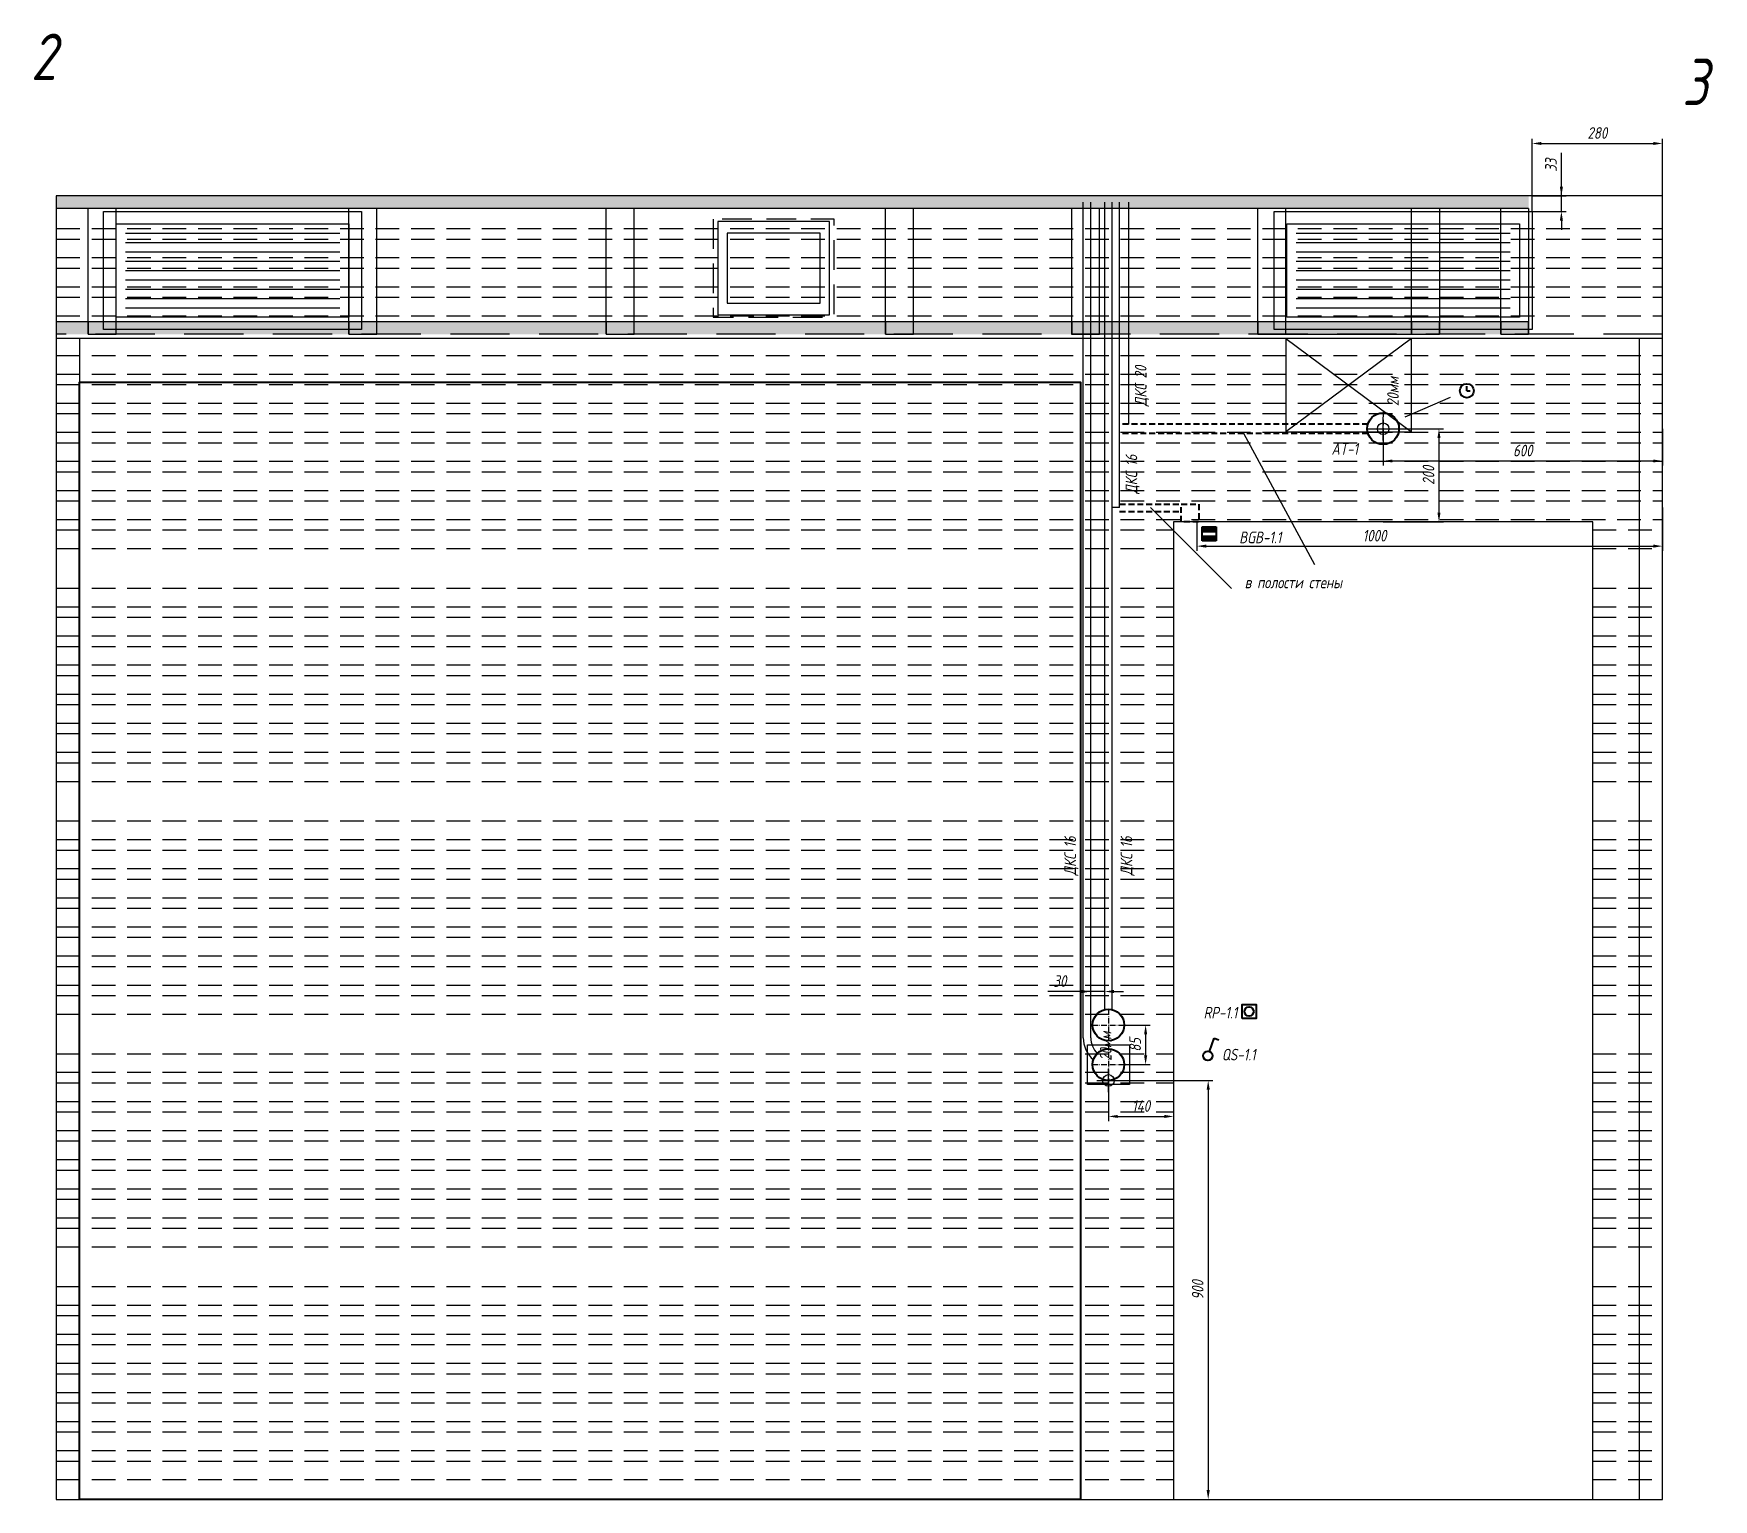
# Model space of a CAD drawing. Header units: millimetres. Extents: x -40374 to 56557, y -58468 to -14063.
# Drawn here: x -36547 to -32939, y -31338 to -28190 of the extents above; entities that cross this region are included whole.
import ezdxf
from ezdxf.enums import TextEntityAlignment as Align

# ---------------------------------------------------------------- set-up
doc = ezdxf.new("R2010")
doc.units = ezdxf.units.MM
doc.header["$PDMODE"] = 34
doc.header["$PDSIZE"] = 25
doc.linetypes.add('ACAD_ISO10W100', pattern=[18.5, 12, -3, 0.5, -3])
doc.linetypes.add('DASHED', pattern=[19.05, 12.7, -6.35])
for name, color, linetype in [('01 Черновое', 7, 'Continuous'), ('02 ОВиК', 7, 'Continuous'), ('02 ЭОМ и СС', 7, 'Continuous'), ('03 Потолок', 7, 'Continuous'), ('04 Лючки', 7, 'Continuous'), ('04 Мебель', 5, 'Continuous'), ('10 Перегородки', 7, 'Continuous'), ('11 Привязка размеры', 7, 'Continuous')]:
    doc.layers.add(name, color=color, linetype=linetype)
doc.layers.add('100 noprint', color=1, linetype='Continuous', plot=False)
doc.styles.get("Standard").update_dxf_attribs({"font": 'Ubuntu-R.ttf'})
doc.styles.add('ГОСТ-ISOCPEUR', font='isocpeui.ttf', dxfattribs={"width": 0.8})
doc.dimstyles.new('ISO-25', dxfattribs={"dimtxt": 2.5, "dimasz": 2.5, "dimexe": 1.25, "dimexo": 0.625, "dimtad": 1, "dimtxsty": 'Standard', "dimcen": 2.5, "dimadec": 0, "dimazin": 0, "dimtfac": 1, "dimtmove": 0, "dimatfit": 3, "dimfxl": 1, "dimarcsym": 0})

# ---------------------------------------------------------------- blocks, each defined once
blk = doc.blocks.new('часы')
at = {"color": 0, "lineweight": -2}
for q in [(9893.5, 982.52), (9894.25, 981.52)]:
    blk.add_line((9893.5, 981.52), q, dxfattribs=at)
blk.add_circle((9893.5, 981.52), 1.5, dxfattribs=at)
blk = doc.blocks.new('геркон')
at = {"lineweight": -2}
for points in [[(3, 2), (3, 3), (0, 3), (0, 2)], [(3, 0), (3, 1), (0, 1), (0, 0)]]:
    blk.add_hatch(color=0, dxfattribs=at).paths.add_polyline_path(points)
at = {"color": 0, "lineweight": -2}
for p, q in [((0, 0), (0, 3)), ((0, 3), (3, 3)), ((0, 2), (3, 2)), ((0, 1), (3, 1)), ((3, 0), (0, 0)), ((3, 3), (3, 0))]:
    blk.add_line(p, q, dxfattribs=at)
blk = doc.blocks.new('*D547')
at = {"layer": '11 Привязка размеры', "color": 0, "lineweight": -2}
for p, q in [((-34237.9, -30438.4), (-34013.7, -30438.4)), ((-34023.7, -30458.4), (-34023.7, -31318.4)), ((-34237.9, -31338.4), (-34013.7, -31338.4))]:
    blk.add_line(p, q, dxfattribs=at)
at = {"layer": '11 Привязка размеры', "color": 0}
for points in [[(-34020.3, -30458.4), (-34027, -30458.4), (-34023.7, -30438.4)], [(-34027, -31318.4), (-34020.3, -31318.4), (-34023.7, -31338.4)]]:
    blk.add_solid(points, dxfattribs=at)
at = {"layer": 'Defpoints', "color": 0}
for p in [(-34237.9, -30438.4), (-34237.9, -31338.4), (-34023.7, -31338.4)]:
    blk.add_point(p, dxfattribs=at)
at = {"layer": '11 Привязка размеры', "color": 0, "insert": (-34046.2, -30888.4), "char_height": 25, "attachment_point": 5, "rotation": 90, "style": 'ГОСТ-ISOCPEUR'}
blk.add_mtext('900', dxfattribs=at)
blk = doc.blocks.new('*D548')
at = {"layer": '11 Привязка размеры', "color": 0, "lineweight": -2}
for p, q in [((-33647.9, -29038.4), (-33518, -29038.4)), ((-33528, -29058.4), (-33528, -29218.4)), ((-33647.9, -29238.4), (-33518, -29238.4))]:
    blk.add_line(p, q, dxfattribs=at)
at = {"layer": '11 Привязка размеры', "color": 0}
for points in [[(-33524.7, -29058.4), (-33531.3, -29058.4), (-33528, -29038.4)], [(-33531.3, -29218.4), (-33524.7, -29218.4), (-33528, -29238.4)]]:
    blk.add_solid(points, dxfattribs=at)
at = {"layer": 'Defpoints', "color": 0}
for p in [(-33647.9, -29038.4), (-33647.9, -29238.4), (-33528, -29238.4)]:
    blk.add_point(p, dxfattribs=at)
at = {"layer": '11 Привязка размеры', "color": 0, "insert": (-33550.5, -29138.4), "char_height": 25, "attachment_point": 5, "rotation": 90, "style": 'ГОСТ-ISOCPEUR'}
blk.add_mtext('200', dxfattribs=at)
blk = doc.blocks.new('*D549')
at = {"layer": '11 Привязка размеры', "color": 0, "lineweight": -2}
for p, q in [((-34237.9, -30438.4), (-34237.9, -30525.7)), ((-34097.9, -30438.4), (-34097.9, -30525.7)), ((-34217.9, -30515.7), (-34117.9, -30515.7))]:
    blk.add_line(p, q, dxfattribs=at)
at = {"layer": '11 Привязка размеры', "color": 0}
for points in [[(-34217.9, -30512.4), (-34217.9, -30519), (-34237.9, -30515.7)], [(-34117.9, -30519), (-34117.9, -30512.4), (-34097.9, -30515.7)]]:
    blk.add_solid(points, dxfattribs=at)
at = {"layer": 'Defpoints', "color": 0}
for p in [(-34237.9, -30438.4), (-34097.9, -30438.4), (-34097.9, -30515.7)]:
    blk.add_point(p, dxfattribs=at)
at = {"layer": '11 Привязка размеры', "color": 0, "insert": (-34167.9, -30493.2), "char_height": 25, "attachment_point": 5, "style": 'ГОСТ-ISOCPEUR'}
blk.add_mtext('140', dxfattribs=at)
blk = doc.blocks.new('*D550')
at = {"layer": '11 Привязка размеры', "color": 0, "lineweight": -2}
for p, q in [((-34245.9, -30247.4), (-34368.3, -30247.4)), ((-34275.9, -30300.9), (-34275.9, -30237.4)), ((-34245.9, -30247.4), (-34275.9, -30247.4)), ((-34245.9, -30286.3), (-34245.9, -30237.4)), ((-34225.9, -30247.4), (-34205.9, -30247.4))]:
    blk.add_line(p, q, dxfattribs=at)
at = {"layer": '11 Привязка размеры', "color": 0}
for points in [[(-34295.9, -30250.7), (-34295.9, -30244), (-34275.9, -30247.4)], [(-34225.9, -30244), (-34225.9, -30250.7), (-34245.9, -30247.4)]]:
    blk.add_solid(points, dxfattribs=at)
at = {"layer": 'Defpoints', "color": 0}
for p in [(-34275.9, -30247.4), (-34275.9, -30300.9), (-34245.9, -30286.3)]:
    blk.add_point(p, dxfattribs=at)
at = {"layer": '11 Привязка размеры', "color": 0, "insert": (-34342.1, -30224.9), "char_height": 25, "attachment_point": 5, "style": 'ГОСТ-ISOCPEUR'}
blk.add_mtext('30', dxfattribs=at)
blk = doc.blocks.new('*D551')
at = {"layer": '11 Привязка размеры', "color": 0, "lineweight": -2}
for p, q in [((-33647.9, -29038.4), (-33647.9, -29117.7)), ((-33047.9, -29038.4), (-33047.9, -29117.7)), ((-33627.9, -29107.7), (-33067.9, -29107.7))]:
    blk.add_line(p, q, dxfattribs=at)
at = {"layer": '11 Привязка размеры', "color": 0}
for points in [[(-33627.9, -29104.4), (-33627.9, -29111), (-33647.9, -29107.7)], [(-33067.9, -29111), (-33067.9, -29104.4), (-33047.9, -29107.7)]]:
    blk.add_solid(points, dxfattribs=at)
at = {"layer": 'Defpoints', "color": 0}
for p in [(-33647.9, -29038.4), (-33047.9, -29038.4), (-33047.9, -29107.7)]:
    blk.add_point(p, dxfattribs=at)
at = {"layer": '11 Привязка размеры', "color": 0, "insert": (-33347.9, -29085.2), "char_height": 25, "attachment_point": 5, "style": 'ГОСТ-ISOCPEUR'}
blk.add_mtext('600', dxfattribs=at)
blk = doc.blocks.new('*D552')
at = {"layer": '11 Привязка размеры', "color": 0, "lineweight": -2}
for p, q in [((-33047.9, -29207.4), (-33047.9, -29300.6)), ((-34047.9, -29238.4), (-34047.9, -29300.6)), ((-34027.9, -29290.6), (-33067.9, -29290.6))]:
    blk.add_line(p, q, dxfattribs=at)
at = {"layer": '11 Привязка размеры', "color": 0}
for points in [[(-34027.9, -29287.2), (-34027.9, -29293.9), (-34047.9, -29290.6)], [(-33067.9, -29293.9), (-33067.9, -29287.2), (-33047.9, -29290.6)]]:
    blk.add_solid(points, dxfattribs=at)
at = {"layer": 'Defpoints', "color": 0}
for p in [(-33047.9, -29207.4), (-34047.9, -29238.4), (-33047.9, -29290.6)]:
    blk.add_point(p, dxfattribs=at)
at = {"layer": '11 Привязка размеры', "color": 0, "insert": (-33666.4, -29268.1), "char_height": 25, "attachment_point": 5, "style": 'ГОСТ-ISOCPEUR'}
blk.add_mtext('1000', dxfattribs=at)
blk = doc.blocks.new('АП 500х200')
at = {"color": 0, "lineweight": -2}
for p, q in [((-507, 207), (-47, 207)), ((-507, 187), (-47, 187)), ((-507, 167), (-47, 167)), ((-507, 147), (-47, 147)), ((-507, 127), (-47, 127)), ((-507, 107), (-47, 107)), ((-507, 87), (-47, 87)), ((-507, 67), (-47, 67)), ((-507, 47), (-47, 47))]:
    blk.add_line(p, q, dxfattribs=at)
for points in [[(-554, 0), (-554, 254), (0, 254), (0, 0)], [(-527, 27), (-527, 227), (-27, 227), (-27, 27)]]:
    blk.add_lwpolyline(points, close=True, dxfattribs=at)
blk = doc.blocks.new('кнопка 1')
at = {"color": 0, "lineweight": -2}
for p, q in [((0.35, 0.94), (1.39, 3.78)), ((1.39, 3.78), (2.34, 3.45))]:
    blk.add_line(p, q, dxfattribs=at)
blk.add_circle((0, 0), 1, dxfattribs=at)
blk = doc.blocks.new('регулятор')
at = {"color": 0, "lineweight": -2}
blk.add_lwpolyline([(-1.5, -1.5), (-1.5, 1.5), (1.5, 1.5), (1.5, -1.5)], close=True, dxfattribs=at)
blk.add_circle((0, 0), 1, dxfattribs=at)
blk = doc.blocks.new('*D962')
at = {"layer": '11 Привязка размеры', "color": 0, "lineweight": -2}
for p, q in [((-33265.1, -28571.4), (-33265.1, -28446)), ((-33327.9, -28538.4), (-33255.1, -28538.4)), ((-33265.1, -28571.4), (-33265.1, -28538.4)), ((-33327.9, -28571.4), (-33255.1, -28571.4)), ((-33265.1, -28591.4), (-33265.1, -28611.4))]:
    blk.add_line(p, q, dxfattribs=at)
at = {"layer": '11 Привязка размеры', "color": 0}
for points in [[(-33268.4, -28518.4), (-33261.7, -28518.4), (-33265.1, -28538.4)], [(-33261.7, -28591.4), (-33268.4, -28591.4), (-33265.1, -28571.4)]]:
    blk.add_solid(points, dxfattribs=at)
at = {"layer": 'Defpoints', "color": 0}
for p in [(-33327.9, -28538.4), (-33265.1, -28538.4), (-33327.9, -28571.4)]:
    blk.add_point(p, dxfattribs=at)
at = {"layer": '11 Привязка размеры', "color": 0, "insert": (-33287.6, -28472.2), "char_height": 25, "attachment_point": 5, "rotation": 90, "style": 'ГОСТ-ISOCPEUR'}
blk.add_mtext('33', dxfattribs=at)
blk = doc.blocks.new('*D963')
at = {"layer": '11 Привязка размеры', "color": 0, "lineweight": -2}
for p, q in [((-33327.9, -28571.4), (-33327.9, -28415.6)), ((-33307.9, -28425.6), (-33067.9, -28425.6)), ((-33047.9, -28538.4), (-33047.9, -28415.6))]:
    blk.add_line(p, q, dxfattribs=at)
at = {"layer": '11 Привязка размеры', "color": 0}
for points in [[(-33307.9, -28422.3), (-33307.9, -28428.9), (-33327.9, -28425.6)], [(-33067.9, -28428.9), (-33067.9, -28422.3), (-33047.9, -28425.6)]]:
    blk.add_solid(points, dxfattribs=at)
at = {"layer": 'Defpoints', "color": 0}
for p in [(-33047.9, -28425.6), (-33047.9, -28538.4), (-33327.9, -28571.4)]:
    blk.add_point(p, dxfattribs=at)
at = {"layer": '11 Привязка размеры', "color": 0, "insert": (-33187.9, -28403.1), "char_height": 25, "attachment_point": 5, "style": 'ГОСТ-ISOCPEUR'}
blk.add_mtext('280', dxfattribs=at)
blk = doc.blocks.new('*D971')
at = {"layer": '11 Привязка размеры', "color": 0, "lineweight": -2}
for p, q in [((-34203.9, -30319.4), (-34148.1, -30319.4)), ((-34158.1, -30339.4), (-34158.1, -30384.4)), ((-34203.9, -30404.4), (-34148.1, -30404.4))]:
    blk.add_line(p, q, dxfattribs=at)
at = {"layer": '11 Привязка размеры', "color": 0}
for points in [[(-34154.7, -30339.4), (-34161.4, -30339.4), (-34158.1, -30319.4)], [(-34161.4, -30384.4), (-34154.7, -30384.4), (-34158.1, -30404.4)]]:
    blk.add_solid(points, dxfattribs=at)
at = {"layer": 'Defpoints', "color": 0}
for p in [(-34203.9, -30319.4), (-34203.9, -30404.4), (-34158.1, -30404.4)]:
    blk.add_point(p, dxfattribs=at)
at = {"layer": '11 Привязка размеры', "color": 0, "insert": (-34180.6, -30361.9), "char_height": 25, "attachment_point": 5, "rotation": 90, "style": 'ГОСТ-ISOCPEUR'}
blk.add_mtext('85', dxfattribs=at)

msp = doc.modelspace()

# ---------------------------------------------------------------- hatches: boundary and pattern name
at = {"layer": '03 Потолок', "lineweight": -2}
for color, points in [(9, [(-33335.4, -28565.4), (-33335.4, -28538.4), (-36497.9, -28538.4), (-36497.9, -28565.4)]), (252, [(-36369.1, -28835.4), (-36369.1, -28808.4), (-36429.1, -28808.4), (-36429.1, -28835.4)]), (252, [(-35809.1, -28835.4), (-35809.1, -28808.4), (-35869.1, -28808.4), (-35869.1, -28835.4)]), (252, [(-35256.8, -28835.4), (-35256.8, -28808.4), (-35316.8, -28808.4), (-35316.8, -28835.4)]), (252, [(-34656.8, -28835.4), (-34656.8, -28808.4), (-34716.8, -28808.4), (-34716.8, -28835.4)]), (252, [(-34256.8, -28835.4), (-34256.8, -28808.4), (-34316.8, -28808.4), (-34316.8, -28835.4)]), (252, [(-33856.8, -28835.4), (-33856.8, -28808.4), (-33916.8, -28808.4), (-33916.8, -28835.4)]), (252, [(-33526.8, -28835.4), (-33526.8, -28808.4), (-33586.8, -28808.4), (-33586.8, -28835.4)]), (252, [(-33335.4, -28835.4), (-33335.4, -28808.4), (-33395.4, -28808.4), (-33395.4, -28835.4)])]:
    msp.add_hatch(color=color, dxfattribs=at).paths.add_polyline_path(points)
h = msp.add_hatch(color=9, dxfattribs=at)
h.paths.add_polyline_path([(-36429.1, -28835.4), (-36429.1, -28808.4), (-36497.9, -28808.4), (-36497.9, -28835.4)])
h.paths.add_polyline_path([(-35869.1, -28835.4), (-35869.1, -28808.4), (-36369.1, -28808.4), (-36369.1, -28835.4)])
h.paths.add_polyline_path([(-35316.8, -28835.4), (-35316.8, -28808.4), (-35809.1, -28808.4), (-35809.1, -28835.4)])
h.paths.add_polyline_path([(-34716.8, -28835.4), (-34716.8, -28808.4), (-35256.8, -28808.4), (-35256.8, -28835.4)])
h.paths.add_polyline_path([(-34316.8, -28835.4), (-34316.8, -28808.4), (-34656.8, -28808.4), (-34656.8, -28835.4)])
h.paths.add_polyline_path([(-33916.8, -28835.4), (-33916.8, -28808.4), (-34256.8, -28808.4), (-34256.8, -28835.4)])
h.paths.add_polyline_path([(-33586.8, -28835.4), (-33586.8, -28808.4), (-33856.8, -28808.4), (-33856.8, -28835.4)])
h.paths.add_polyline_path([(-33395.4, -28835.4), (-33395.4, -28808.4), (-33526.8, -28808.4), (-33526.8, -28835.4)])

# ---------------------------------------------------------------- linework, layer by layer
at = {"layer": '01 Черновое'}
for points in [[(-36497.9, -28538.4), (-36497.9, -31338.4), (-33047.9, -31338.4), (-33047.9, -28538.4)], [(-34097.9, -29238.4), (-34097.9, -31338.4), (-33197.9, -31338.4), (-33197.9, -29238.4)]]:
    msp.add_lwpolyline(points, close=True, dxfattribs=at)
at = {"layer": '02 ОВиК', "color": 5, "linetype": 'DASHED', "ltscale": 5, "flags": 128}
msp.add_lwpolyline([(-35086.9, -28588.4), (-35086.9, -28798.4), (-34826.9, -28798.4), (-34826.9, -28588.4)], close=True, dxfattribs=at)
msp.add_lwpolyline([(-35086.9, -28588.4), (-35086.9, -28798.4), (-34826.9, -28798.4), (-34826.9, -28588.4)], close=True, dxfattribs=at)
at = {"layer": '02 ОВиК', "color": 5, "flags": 128}
for points in [[(-35076.9, -28593.4), (-35076.9, -28793.4), (-34836.9, -28793.4), (-34836.9, -28593.4)], [(-35076.9, -28593.4), (-35076.9, -28793.4), (-34836.9, -28793.4), (-34836.9, -28593.4)], [(-35056.9, -28618.4), (-35056.9, -28768.4), (-34856.9, -28768.4), (-34856.9, -28618.4)], [(-35056.9, -28618.4), (-35056.9, -28768.4), (-34856.9, -28768.4), (-34856.9, -28618.4)]]:
    msp.add_lwpolyline(points, close=True, dxfattribs=at)
at = {"layer": '02 ЭОМ и СС', "color": 3}
for p, q in [((-34291.9, -30346.5), (-34291.9, -28551.9)), ((-34291.9, -30346.5), (-34291.9, -28551.9)), ((-34275.9, -30346.5), (-34275.9, -28551.9)), ((-34275.9, -30346.5), (-34275.9, -28551.9))]:
    msp.add_line(p, q, dxfattribs=at)
at = {"layer": '02 ЭОМ и СС'}
for p, q in [((-34245.9, -30286.3), (-34245.9, -28551.9)), ((-34245.9, -30286.3), (-34245.9, -28551.9)), ((-34229.9, -29191.4), (-34229.9, -28551.9)), ((-34229.9, -30286.3), (-34229.9, -28551.9)), ((-34229.9, -29191.4), (-34229.9, -28551.9)), ((-34229.9, -30286.3), (-34229.9, -28551.9)), ((-34213.9, -29207.4), (-34213.9, -28551.9)), ((-34213.9, -29207.4), (-34213.9, -28551.9)), ((-33794.4, -29330.8), (-33947.2, -29048.4)), ((-33794.4, -29330.8), (-33947.2, -29048.4)), ((-34213.9, -29207.4), (-34229.9, -29207.4)), ((-34213.9, -29207.4), (-34229.9, -29207.4)), ((-33973.9, -29381.8), (-34147.9, -29207.4)), ((-33973.9, -29381.8), (-34147.9, -29207.4))]:
    msp.add_line(p, q, dxfattribs=at)
at = {"layer": '02 ЭОМ и СС', "color": 5}
for p, q in [((-34213.9, -29028.4), (-34213.9, -28551.9)), ((-34213.9, -29028.4), (-34213.9, -28551.9)), ((-34193.9, -29028.4), (-34193.9, -28551.9)), ((-34193.9, -29028.4), (-34193.9, -28551.9)), ((-33600.4, -29012.8), (-33503.6, -28970.8))]:
    msp.add_line(p, q, dxfattribs=at)
at = {"layer": '02 ЭОМ и СС', "color": 5, "linetype": 'DASHED', "lineweight": 40}
for p, q in [((-33680.4, -29028.4), (-34213.9, -29028.4)), ((-33680.4, -29028.4), (-34213.9, -29028.4)), ((-33680.4, -29048.4), (-34213.9, -29048.4)), ((-33680.4, -29048.4), (-34213.9, -29048.4))]:
    msp.add_line(p, q, dxfattribs=at)
at = {"layer": '02 ЭОМ и СС', "linetype": 'DASHED', "lineweight": 40}
for p, q in [((-34213.9, -29200.4), (-34081.9, -29200.4)), ((-34213.9, -29200.4), (-34081.9, -29200.4)), ((-34213.9, -29216.4), (-34081.9, -29216.4)), ((-34213.9, -29216.4), (-34081.9, -29216.4))]:
    msp.add_line(p, q, dxfattribs=at)
at = {"layer": '02 ЭОМ и СС', "linetype": 'DASHED', "lineweight": 40, "flags": 128}
msp.add_lwpolyline([(-34081.9, -29238.4), (-34081.9, -29200.4), (-34043.9, -29200.4), (-34043.9, -29238.4)], close=True, dxfattribs=at)
msp.add_lwpolyline([(-34081.9, -29238.4), (-34081.9, -29200.4), (-34043.9, -29200.4), (-34043.9, -29238.4)], close=True, dxfattribs=at)
at = {"layer": '02 ЭОМ и СС', "color": 5, "lineweight": 40}
msp.add_circle((-33647.9, -29038.4), 34, dxfattribs=at)
msp.add_circle((-33647.9, -29038.4), 34, dxfattribs=at)
at = {"layer": '02 ЭОМ и СС', "lineweight": 40}
msp.add_circle((-34237.9, -30319.4), 34, dxfattribs=at)
msp.add_circle((-34237.9, -30319.4), 34, dxfattribs=at)
at = {"layer": '02 ЭОМ и СС', "color": 3, "lineweight": 40}
msp.add_circle((-34237.9, -30404.4), 34, dxfattribs=at)
msp.add_circle((-34237.9, -30404.4), 34, dxfattribs=at)
at = {"layer": '02 ЭОМ и СС', "color": 3}
for radius, end in [(64, 228.4631), (64, 228.4631), (48, 225), (48, 225)]:
    msp.add_arc((-34227.9, -30346.5), radius, 180, end, dxfattribs=at)
at = {"layer": '03 Потолок', "color": 1, "lineweight": -2}
for p, q in [((-33335.4, -28538.4), (-36497.9, -28538.4)), ((-36497.9, -28538.4), (-36497.9, -28844.9)), ((-33335.4, -28565.4), (-36497.9, -28565.4)), ((-36429.1, -28835.4), (-36429.1, -28565.4)), ((-36369.1, -28835.4), (-36369.1, -28565.4)), ((-35869.1, -28835.4), (-35869.1, -28565.4)), ((-35809.1, -28835.4), (-35809.1, -28565.4)), ((-35316.8, -28835.4), (-35316.8, -28565.4)), ((-35256.8, -28835.4), (-35256.8, -28565.4)), ((-34716.8, -28835.4), (-34716.8, -28565.4)), ((-34656.8, -28835.4), (-34656.8, -28565.4)), ((-34316.8, -28835.4), (-34316.8, -28565.4)), ((-34256.8, -28835.4), (-34256.8, -28565.4)), ((-33916.8, -28835.4), (-33916.8, -28565.4)), ((-33856.8, -28835.4), (-33856.8, -28565.4)), ((-33586.8, -28835.4), (-33586.8, -28565.4)), ((-33526.8, -28565.4), (-33526.8, -28835.4)), ((-33395.4, -28835.4), (-33395.4, -28565.4)), ((-33335.4, -28565.4), (-33335.4, -28835.4)), ((-33047.9, -28844.9), (-36497.9, -28844.9)), ((-33856.8, -28835.4), (-33586.8, -28835.4))]:
    msp.add_line(p, q, dxfattribs=at)
at = {"layer": '03 Потолок', "color": 1, "ltscale": 10}
msp.add_line((-33335.4, -28808.4), (-36497.9, -28808.4), dxfattribs=at)
at = {"layer": '03 Потолок', "color": 1, "linetype": 'DASHED', "ltscale": 10}
msp.add_line((-33047.9, -28835.4), (-36497.9, -28835.4), dxfattribs=at)
at = {"layer": '03 Потолок', "color": 1, "lineweight": -2}
for points in [[(-36369.1, -28835.4), (-36369.1, -28808.4), (-36429.1, -28808.4), (-36429.1, -28835.4)], [(-35809.1, -28835.4), (-35809.1, -28808.4), (-35869.1, -28808.4), (-35869.1, -28835.4)], [(-35256.8, -28835.4), (-35256.8, -28808.4), (-35316.8, -28808.4), (-35316.8, -28835.4)], [(-34656.8, -28835.4), (-34656.8, -28808.4), (-34716.8, -28808.4), (-34716.8, -28835.4)], [(-34256.8, -28835.4), (-34256.8, -28808.4), (-34316.8, -28808.4), (-34316.8, -28835.4)], [(-33856.8, -28835.4), (-33856.8, -28808.4), (-33916.8, -28808.4), (-33916.8, -28835.4)], [(-33526.8, -28835.4), (-33526.8, -28808.4), (-33586.8, -28808.4), (-33586.8, -28835.4)], [(-33335.4, -28835.4), (-33335.4, -28808.4), (-33395.4, -28808.4), (-33395.4, -28835.4)]]:
    msp.add_lwpolyline(points, close=True, dxfattribs=at)
at = {"layer": '04 Лючки', "color": 2, "lineweight": -2}
for p, q in [((-33856.8, -28844.9), (-33586.8, -29044.9)), ((-33586.8, -28844.9), (-33856.8, -29044.9))]:
    msp.add_line(p, q, dxfattribs=at)
msp.add_lwpolyline([(-33856.8, -28844.9), (-33856.8, -29044.9), (-33586.8, -29044.9), (-33586.8, -28844.9)], close=True, dxfattribs=at)
at = {"layer": '04 Мебель', "lineweight": 40}
msp.add_lwpolyline([(-36447.9, -31338.4), (-36447.9, -28938.4), (-34297.9, -28938.4), (-34297.9, -31338.4)], close=True, dxfattribs=at)
at = {"layer": '10 Перегородки', "color": 3, "linetype": 'Continuous', "ltscale": 10}
for p, q in [((-36447.9, -28844.9), (-36447.9, -31338.4)), ((-33097.9, -28844.9), (-33097.9, -31338.4))]:
    msp.add_line(p, q, dxfattribs=at)
at = {"layer": '100 noprint', "linetype": 'DASHED', "ltscale": 4}
for p, q in [((-36497.9, -28608.4), (-33047.9, -28608.4)), ((-36497.9, -28630.9), (-33047.9, -28630.9)), ((-36497.9, -28670.9), (-33047.9, -28670.9)), ((-36497.9, -28693.4), (-33047.9, -28693.4)), ((-36497.9, -28733.4), (-33047.9, -28733.4)), ((-36497.9, -28755.9), (-33047.9, -28755.9)), ((-36497.9, -28795.9), (-33047.9, -28795.9)), ((-36497.9, -28880.9), (-33047.9, -28880.9)), ((-36497.9, -28920.9), (-33047.9, -28920.9)), ((-36497.9, -28943.4), (-33047.9, -28943.4)), ((-36497.9, -28983.4), (-33047.9, -28983.4)), ((-36497.9, -29005.9), (-33047.9, -29005.9)), ((-36497.9, -29045.9), (-33047.9, -29045.9)), ((-36497.9, -29068.4), (-33047.9, -29068.4)), ((-36497.9, -29108.4), (-33047.9, -29108.4)), ((-36497.9, -29130.9), (-33047.9, -29130.9)), ((-36497.9, -29170.9), (-33047.9, -29170.9)), ((-36497.9, -29193.4), (-33047.9, -29193.4)), ((-36497.9, -29233.4), (-33047.9, -29233.4)), ((-36497.9, -29255.9), (-34097.9, -29255.9)), ((-33197.9, -29255.9), (-33047.9, -29255.9)), ((-36497.9, -29295.9), (-34097.9, -29295.9)), ((-33197.9, -29295.9), (-33047.9, -29295.9)), ((-36497.9, -29380.9), (-34097.9, -29380.9)), ((-33197.9, -29380.9), (-33047.9, -29380.9)), ((-36497.9, -29420.9), (-34097.9, -29420.9)), ((-33197.9, -29420.9), (-33047.9, -29420.9)), ((-36497.9, -29443.4), (-34097.9, -29443.4)), ((-33197.9, -29443.4), (-33047.9, -29443.4)), ((-36497.9, -29483.4), (-34097.9, -29483.4)), ((-36497.9, -29505.9), (-34097.9, -29505.9)), ((-33197.9, -29483.4), (-33047.9, -29483.4)), ((-33197.9, -29505.9), (-33047.9, -29505.9)), ((-36497.9, -29545.9), (-34097.9, -29545.9)), ((-33197.9, -29545.9), (-33047.9, -29545.9)), ((-36497.9, -29568.4), (-34097.9, -29568.4)), ((-33197.9, -29568.4), (-33047.9, -29568.4)), ((-36497.9, -29608.4), (-34097.9, -29608.4)), ((-33197.9, -29608.4), (-33047.9, -29608.4)), ((-36497.9, -29630.9), (-34097.9, -29630.9)), ((-33197.9, -29630.9), (-33047.9, -29630.9)), ((-36497.9, -29670.9), (-34097.9, -29670.9)), ((-33197.9, -29670.9), (-33047.9, -29670.9)), ((-36497.9, -29693.4), (-34097.9, -29693.4)), ((-33197.9, -29693.4), (-33047.9, -29693.4)), ((-36497.9, -29733.4), (-34097.9, -29733.4)), ((-36497.9, -29755.9), (-34097.9, -29755.9)), ((-33197.9, -29733.4), (-33047.9, -29733.4)), ((-33197.9, -29755.9), (-33047.9, -29755.9)), ((-36497.9, -29795.9), (-34097.9, -29795.9)), ((-33197.9, -29795.9), (-33047.9, -29795.9)), ((-36497.9, -29880.9), (-34097.9, -29880.9)), ((-33197.9, -29880.9), (-33047.9, -29880.9)), ((-36497.9, -29920.9), (-34097.9, -29920.9)), ((-36497.9, -29943.4), (-34097.9, -29943.4)), ((-33197.9, -29920.9), (-33047.9, -29920.9)), ((-33197.9, -29943.4), (-33047.9, -29943.4)), ((-36497.9, -29983.4), (-34097.9, -29983.4)), ((-36497.9, -30005.9), (-34097.9, -30005.9)), ((-33197.9, -29983.4), (-33047.9, -29983.4)), ((-33197.9, -30005.9), (-33047.9, -30005.9)), ((-36497.9, -30045.9), (-34097.9, -30045.9)), ((-33197.9, -30045.9), (-33047.9, -30045.9)), ((-36497.9, -30068.4), (-34097.9, -30068.4)), ((-33197.9, -30068.4), (-33047.9, -30068.4)), ((-36497.9, -30108.4), (-34097.9, -30108.4)), ((-33197.9, -30108.4), (-33047.9, -30108.4)), ((-36497.9, -30130.9), (-34097.9, -30130.9)), ((-33197.9, -30130.9), (-33047.9, -30130.9)), ((-36497.9, -30170.9), (-34097.9, -30170.9)), ((-36497.9, -30193.4), (-34097.9, -30193.4)), ((-33197.9, -30170.9), (-33047.9, -30170.9)), ((-33197.9, -30193.4), (-33047.9, -30193.4)), ((-36497.9, -30233.4), (-34097.9, -30233.4)), ((-33197.9, -30233.4), (-33047.9, -30233.4)), ((-36497.9, -30255.9), (-34097.9, -30255.9)), ((-33197.9, -30255.9), (-33047.9, -30255.9)), ((-36497.9, -30295.9), (-34097.9, -30295.9)), ((-33197.9, -30295.9), (-33047.9, -30295.9)), ((-36497.9, -30380.9), (-34097.9, -30380.9)), ((-33197.9, -30380.9), (-33047.9, -30380.9)), ((-36497.9, -30420.9), (-34097.9, -30420.9)), ((-36497.9, -30443.4), (-34097.9, -30443.4)), ((-33197.9, -30420.9), (-33047.9, -30420.9)), ((-33197.9, -30443.4), (-33047.9, -30443.4)), ((-36497.9, -30483.4), (-34097.9, -30483.4)), ((-33197.9, -30483.4), (-33047.9, -30483.4)), ((-36497.9, -30505.9), (-34097.9, -30505.9)), ((-33197.9, -30505.9), (-33047.9, -30505.9)), ((-36497.9, -30545.9), (-34097.9, -30545.9)), ((-33197.9, -30545.9), (-33047.9, -30545.9)), ((-36497.9, -30568.4), (-34097.9, -30568.4)), ((-33197.9, -30568.4), (-33047.9, -30568.4)), ((-36497.9, -30608.4), (-34097.9, -30608.4)), ((-36497.9, -30630.9), (-34097.9, -30630.9)), ((-33197.9, -30608.4), (-33047.9, -30608.4)), ((-33197.9, -30630.9), (-33047.9, -30630.9)), ((-36497.9, -30670.9), (-34097.9, -30670.9)), ((-36497.9, -30693.4), (-34097.9, -30693.4)), ((-33197.9, -30670.9), (-33047.9, -30670.9)), ((-33197.9, -30693.4), (-33047.9, -30693.4)), ((-36497.9, -30733.4), (-34097.9, -30733.4)), ((-33197.9, -30733.4), (-33047.9, -30733.4)), ((-36497.9, -30755.9), (-34097.9, -30755.9)), ((-33197.9, -30755.9), (-33047.9, -30755.9)), ((-36497.9, -30795.9), (-34097.9, -30795.9)), ((-33197.9, -30795.9), (-33047.9, -30795.9)), ((-36497.9, -30880.9), (-34097.9, -30880.9)), ((-33197.9, -30880.9), (-33047.9, -30880.9)), ((-36497.9, -30920.9), (-34097.9, -30920.9)), ((-36497.9, -30943.4), (-34097.9, -30943.4)), ((-33197.9, -30920.9), (-33047.9, -30920.9)), ((-33197.9, -30943.4), (-33047.9, -30943.4)), ((-36497.9, -30983.4), (-34097.9, -30983.4)), ((-33197.9, -30983.4), (-33047.9, -30983.4)), ((-36497.9, -31005.9), (-34097.9, -31005.9)), ((-33197.9, -31005.9), (-33047.9, -31005.9)), ((-36497.9, -31045.9), (-34097.9, -31045.9)), ((-33197.9, -31045.9), (-33047.9, -31045.9)), ((-36497.9, -31068.4), (-34097.9, -31068.4)), ((-33197.9, -31068.4), (-33047.9, -31068.4)), ((-36497.9, -31108.4), (-34097.9, -31108.4)), ((-36497.9, -31130.9), (-34097.9, -31130.9)), ((-33197.9, -31108.4), (-33047.9, -31108.4)), ((-33197.9, -31130.9), (-33047.9, -31130.9)), ((-36497.9, -31170.9), (-34097.9, -31170.9)), ((-33197.9, -31170.9), (-33047.9, -31170.9)), ((-36497.9, -31193.4), (-34097.9, -31193.4)), ((-33197.9, -31193.4), (-33047.9, -31193.4)), ((-36497.9, -31233.4), (-34097.9, -31233.4)), ((-33197.9, -31233.4), (-33047.9, -31233.4)), ((-36497.9, -31255.9), (-34097.9, -31255.9)), ((-33197.9, -31255.9), (-33047.9, -31255.9)), ((-36497.9, -31295.9), (-34097.9, -31295.9)), ((-33197.9, -31295.9), (-33047.9, -31295.9))]:
    msp.add_line(p, q, dxfattribs=at)
at = {"layer": '100 noprint', "color": 2, "lineweight": -2}
msp.add_lwpolyline([(-34282.9, -30446.9), (-34282.9, -30361.9), (-34192.9, -30361.9), (-34192.9, -30446.9)], close=True, dxfattribs=at)
msp.add_lwpolyline([(-34282.9, -30446.9), (-34282.9, -30361.9), (-34192.9, -30361.9), (-34192.9, -30446.9)], close=True, dxfattribs=at)
at = {"layer": '11 Привязка размеры', "linetype": 'ACAD_ISO10W100'}
for p, q in [((-33647.9, -29000.5), (-33647.9, -29076.3)), ((-33647.9, -29000.5), (-33647.9, -29076.3)), ((-33681.9, -29038.4), (-33613.9, -29038.4)), ((-33681.9, -29038.4), (-33613.9, -29038.4)), ((-34237.9, -30285.4), (-34237.9, -30438.4)), ((-34237.9, -30285.4), (-34237.9, -30438.4)), ((-34271.9, -30319.4), (-34203.9, -30319.4)), ((-34271.9, -30319.4), (-34203.9, -30319.4)), ((-34271.9, -30404.4), (-34203.9, -30404.4)), ((-34271.9, -30404.4), (-34203.9, -30404.4))]:
    msp.add_line(p, q, dxfattribs=at)
at = {"layer": '11 Привязка размеры', "lineweight": -2}
for p in [(-33647.9, -29038.4), (-33647.9, -29038.4), (-34237.9, -30438.4), (-34237.9, -30438.4)]:
    msp.add_point(p, dxfattribs=at)

# ---------------------------------------------------------------- block references
at = {"layer": '02 ОВиК', "color": 6}
for p in [(-35842.1, -28825.4), (-35842.1, -28825.4), (-33327.9, -28825.4), (-33327.9, -28825.4)]:
    msp.add_blockref('АП 500х200', p, dxfattribs=at)
at = {"layer": '02 ЭОМ и СС', "color": 5, "lineweight": 40, "xscale": 10, "yscale": 10, "zscale": 10}
msp.add_blockref('часы', (-132403.2, -38772), dxfattribs=at)
at = {"layer": '02 ЭОМ и СС', "lineweight": 40, "xscale": 10, "yscale": 10, "zscale": 10}
for name, p in [('геркон', (-34036.4, -29279.4)), ('регулятор', (-33936, -30290.3))]:
    msp.add_blockref(name, p, dxfattribs=at)
at = {"layer": '02 ЭОМ и СС', "color": 3, "lineweight": 40, "xscale": 10, "yscale": 10, "zscale": 10}
msp.add_blockref('кнопка 1', (-34024.5, -30385.4), dxfattribs=at)

# ---------------------------------------------------------------- texts
at = {"layer": '02 ЭОМ и СС', "linetype": 'Continuous', "style": 'ГОСТ-ISOCPEUR', "width": 0.8}
for s, p in [('AT-1', (-33701.6, -29094.2)), ('BGB-1.1', (-33866.4, -29284.4)), ('RP-1.1', (-33961, -30305.3))]:
    msp.add_text(s, height=25, dxfattribs=at).set_placement(p, align=Align.RIGHT)
msp.add_text('QS-1.1', height=25, dxfattribs=at).set_placement((-33994.5, -30395.4))
at = {"layer": '02 ЭОМ и СС', "color": 5, "insert": (-34181.1, -28989.9), "char_height": 25, "width": 270.313, "attachment_point": 1, "rotation": 90, "style": 'ГОСТ-ISOCPEUR'}
msp.add_mtext('{ДКС 20}', dxfattribs=at)
at = {"layer": '02 ЭОМ и СС', "char_height": 25, "width": 270.313, "attachment_point": 1, "rotation": 90, "style": 'ГОСТ-ISOCPEUR'}
for insert in [(-34201.1, -29178.1), (-34211.7, -29998)]:
    msp.add_mtext('{ДКС 16}', dxfattribs=dict(at, insert=insert))
at = {"layer": '02 ЭОМ и СС', "insert": (-33945.3, -29356.1), "char_height": 25, "width": 270.313, "attachment_point": 1, "style": 'ГОСТ-ISOCPEUR'}
msp.add_mtext('{в полости стены}', dxfattribs=at)
msp.add_mtext('{в полости стены}', dxfattribs=at)
at = {"layer": '02 ЭОМ и СС', "color": 3, "insert": (-34332.6, -29998), "char_height": 25, "width": 270.313, "attachment_point": 1, "rotation": 90, "style": 'ГОСТ-ISOCPEUR'}
msp.add_mtext('{ДКС 16}', dxfattribs=at)
at = {"layer": '100 noprint', "style": 'ГОСТ-ISOCPEUR', "width": 0.8}
for s, p in [('2', (-36525, -28239.6)), ('3', (-32977.6, -28293.3))]:
    msp.add_text(s, height=100, dxfattribs=at).set_placement(p, align=Align.MIDDLE)
at = {"layer": '11 Привязка размеры', "style": 'ГОСТ-ISOCPEUR', "width": 0.8}
for p in [(-33614.3, -28927), (-34231.3, -30333.5)]:
    msp.add_text('20мм', height=25, rotation=90, dxfattribs=at).set_placement(p, align=Align.RIGHT)

# ---------------------------------------------------------------- dimensions: what is measured, and where the dimension line sits
at = {"layer": '11 Привязка размеры'}
for base, p1, p2, picture, middle in [((-33047.9, -28425.6), (-33327.9, -28571.4), (-33047.9, -28538.4), '*D963', (-33187.9, -28425.6)), ((-33047.9, -29290.6), (-34047.9, -29238.4), (-33047.9, -29207.4), '*D552', (-33666.4, -29290.6)), ((-34097.9, -30515.7), (-34237.9, -30438.4), (-34097.9, -30438.4), '*D549', (-34167.9, -30515.7))]:
    dim = msp.add_linear_dim(base=base, p1=p1, p2=p2, dimstyle='ISO-25', override={"dimtxt": 25, "dimasz": 20, "dimexe": 10, "dimexo": 0, "dimgap": 10, "dimdec": 0, "dimtxsty": 'ГОСТ-ISOCPEUR'}, dxfattribs=at)
    dim.commit()
    dim.dimension.update_dxf_attribs({"geometry": picture, "text_midpoint": middle, "dimtype": 160})
for base, p1, p2, picture, middle in [((-33265.1, -28538.4), (-33327.9, -28571.4), (-33327.9, -28538.4), '*D962', (-33287.6, -28472.2)), ((-33528, -29238.4), (-33647.9, -29038.4), (-33647.9, -29238.4), '*D548', (-33550.5, -29138.4))]:
    dim = msp.add_linear_dim(base=base, p1=p1, p2=p2, angle=90, dimstyle='ISO-25', override={"dimtxt": 25, "dimasz": 20, "dimexe": 10, "dimexo": 0, "dimgap": 10, "dimdec": 0, "dimtxsty": 'ГОСТ-ISOCPEUR'}, dxfattribs=at)
    dim.commit()
    dim.dimension.update_dxf_attribs({"geometry": picture, "text_midpoint": middle})
for base, p1, p2, picture, middle in [((-33047.9, -29107.7), (-33647.9, -29038.4), (-33047.9, -29038.4), '*D551', (-33347.9, -29085.2)), ((-34275.9, -30247.4), (-34245.9, -30286.3), (-34275.9, -30300.9), '*D550', (-34342.1, -30224.9))]:
    dim = msp.add_linear_dim(base=base, p1=p1, p2=p2, dimstyle='ISO-25', override={"dimtxt": 25, "dimasz": 20, "dimexe": 10, "dimexo": 0, "dimgap": 10, "dimdec": 0, "dimtxsty": 'ГОСТ-ISOCPEUR'}, dxfattribs=at)
    dim.commit()
    dim.dimension.update_dxf_attribs({"geometry": picture, "text_midpoint": middle})
for base, p1, p2, picture, middle in [((-34158.1, -30404.4), (-34203.9, -30319.4), (-34203.9, -30404.4), '*D971', (-34158.1, -30361.9)), ((-34023.7, -31338.4), (-34237.9, -30438.4), (-34237.9, -31338.4), '*D547', (-34023.7, -30888.4))]:
    dim = msp.add_linear_dim(base=base, p1=p1, p2=p2, angle=90, dimstyle='ISO-25', override={"dimtxt": 25, "dimasz": 20, "dimexe": 10, "dimexo": 0, "dimgap": 10, "dimdec": 0, "dimtxsty": 'ГОСТ-ISOCPEUR'}, dxfattribs=at)
    dim.commit()
    dim.dimension.update_dxf_attribs({"geometry": picture, "text_midpoint": middle, "dimtype": 160})

doc.saveas('drawing.dxf')
